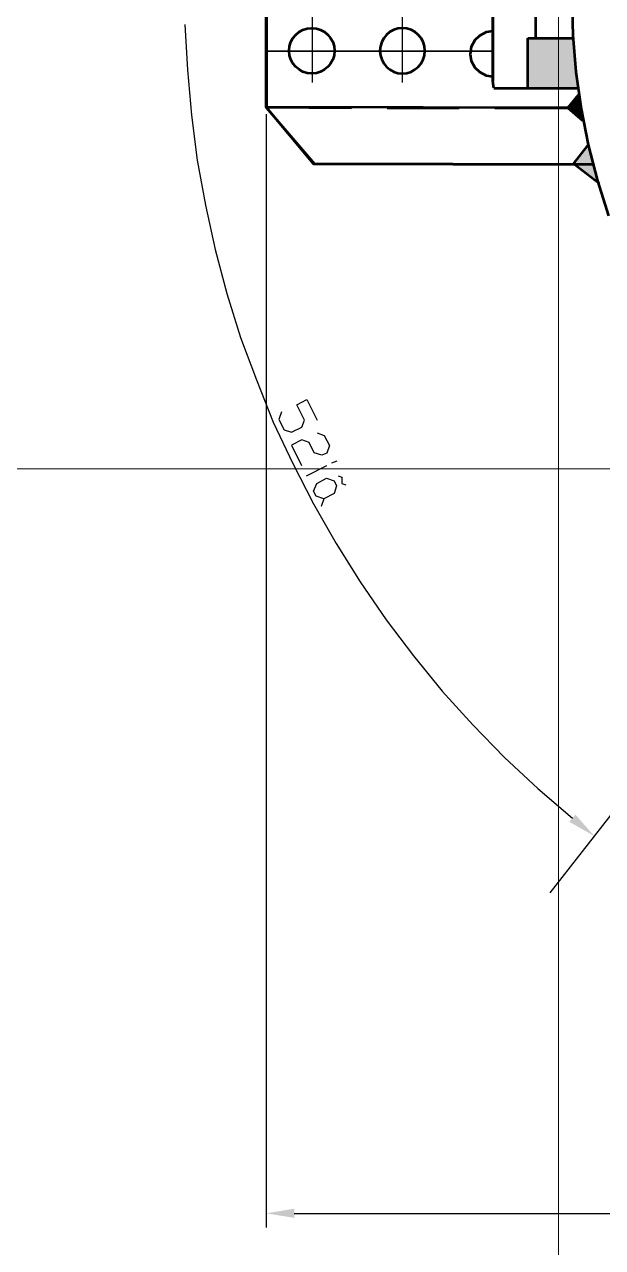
# Model space of a CAD drawing. Header units: millimetres. Extents: x 0 to 841, y 0 to 1189.
# Drawn here: x 376.2 to 424.1, y 292.1 to 393.6 of the extents above; entities that cross this region are included whole.
import ezdxf

# ---------------------------------------------------------------- set-up
doc = ezdxf.new("R2010")
doc.units = ezdxf.units.MM
doc.layers.add('C00-00-00', color=7, linetype='Continuous')
doc.layers.add('CBF-BF-BF', color=7, linetype='Continuous', true_color=0xbfbfbf)

msp = doc.modelspace()

# ---------------------------------------------------------------- hatches: boundary and pattern name
at = {"layer": 'C00-00-00'}
h = msp.add_hatch(color=256, dxfattribs=at)
h.dxf.hatch_style = 2
h.paths.add_polyline_path([(417.957, 392.413772), (422.105667, 388.265106), (417.957, 388.265106)])
h = msp.add_hatch(color=256, dxfattribs=at)
h.dxf.hatch_style = 2
h.paths.add_polyline_path([(417.957, 392.413772), (421.682333, 392.413772), (422.105667, 388.265106)])
h = msp.add_hatch(color=256, dxfattribs=at)
h.dxf.hatch_style = 2
h.paths.add_polyline_path([(422.063333, 387.630106), (422.275, 386.656439), (421.259, 386.656439)])
h = msp.add_hatch(color=256, dxfattribs=at)
h.dxf.hatch_style = 2
h.paths.add_polyline_path([(422.063333, 387.630106), (422.148, 387.630106)])
h = msp.add_hatch(color=256, dxfattribs=at)
h.dxf.hatch_style = 2
h.paths.add_polyline_path([(422.063333, 387.630106), (422.148, 387.630106), (422.275, 386.656439)])
h = msp.add_hatch(color=256, dxfattribs=at)
h.dxf.hatch_style = 2
h.paths.add_polyline_path([(421.259, 386.656439), (422.275, 386.656439), (421.301333, 386.656439)])
h = msp.add_hatch(color=256, dxfattribs=at)
h.dxf.hatch_style = 2
h.paths.add_polyline_path([(421.259, 386.656439), (422.275, 386.656439)])
h = msp.add_hatch(color=256, dxfattribs=at)
h.dxf.hatch_style = 2
h.paths.add_polyline_path([(421.301333, 386.656439), (422.275, 386.656439)])
h = msp.add_hatch(color=256, dxfattribs=at)
h.dxf.hatch_style = 2
h.paths.add_polyline_path([(421.301333, 386.656439), (422.275, 386.656439)])
h = msp.add_hatch(color=256, dxfattribs=at)
h.dxf.hatch_style = 2
h.paths.add_polyline_path([(421.301333, 386.656439), (422.275, 386.656439), (422.486667, 385.598106)])
h = msp.add_hatch(color=256, dxfattribs=at)
h.dxf.hatch_style = 2
h.paths.add_polyline_path([(422.91, 383.523772), (423.291, 381.999772), (421.724667, 381.999772)])
h = msp.add_hatch(color=256, dxfattribs=at)
h.dxf.hatch_style = 2
h.paths.add_polyline_path([(421.724667, 381.999772), (423.291, 381.957439), (421.724667, 381.957439)])
h = msp.add_hatch(color=256, dxfattribs=at)
h.dxf.hatch_style = 2
h.paths.add_polyline_path([(421.724667, 381.999772), (423.291, 381.999772), (423.291, 381.957439)])
h = msp.add_hatch(color=256, dxfattribs=at)
h.dxf.hatch_style = 2
h.paths.add_polyline_path([(421.724667, 381.957439), (423.291, 381.957439)])
h = msp.add_hatch(color=256, dxfattribs=at)
h.dxf.hatch_style = 2
h.paths.add_polyline_path([(421.724667, 381.957439), (423.291, 381.957439)])
h = msp.add_hatch(color=256, dxfattribs=at)
h.dxf.hatch_style = 2
h.paths.add_polyline_path([(421.724667, 381.957439), (423.291, 381.957439), (423.672, 380.475772)])
h = msp.add_hatch(color=256, dxfattribs=at)
h.dxf.hatch_style = 2
h.paths.add_polyline_path([(421.894, 328.024772), (421.386, 327.432106), (423.460333, 326.246772)])
h = msp.add_hatch(color=256, dxfattribs=at)
h.dxf.hatch_style = 2
h.paths.add_polyline_path([(398.568333, 295.343439), (398.568333, 294.581439), (396.24, 294.962439)])

# ---------------------------------------------------------------- linework, layer by layer
at = {"layer": 'C00-00-00', "lineweight": 53}
for points in [[(396.282333, 405.451028), (396.282333, 386.655028), (396.282333, 405.451028), (400.261667, 410.150028)], [(396.24, 405.451028), (396.24, 386.697361)], [(396.24, 386.697361), (400.177, 381.998361)], [(396.282333, 386.655028), (400.261667, 381.998361)]]:
    msp.add_lwpolyline(points, close=True, dxfattribs=at)
for points in [[(415.120667, 388.263694), (415.036, 388.856361), (415.036, 403.038028)], [(415.036, 402.995694), (415.036, 388.856361)], [(396.24, 400.752028), (396.24, 391.354028)], [(396.282333, 400.752028), (396.282333, 391.354028)], [(421.597667, 395.714361), (421.682333, 392.666361), (421.936333, 389.618361), (422.359667, 386.570361), (422.952333, 383.564694), (423.714333, 380.601361), (424.645667, 377.680361)], [(421.597667, 395.714361), (421.682333, 392.666361), (421.936333, 389.618361), (422.359667, 386.570361), (422.952333, 383.564694), (423.714333, 380.601361), (424.645667, 377.680361)], [(415.036, 393.005028), (414.485667, 392.920361), (413.935333, 392.624028), (413.554333, 392.243028), (413.258, 391.692694), (413.173333, 391.100028), (413.258, 390.549694), (413.554333, 389.999361), (413.935333, 389.618361), (414.485667, 389.322028), (415.036, 389.237361)], [(415.205333, 386.655028), (422.275, 386.655028)], [(423.883667, 380.347361), (421.724667, 381.998361), (422.91, 383.522361)]]:
    msp.add_lwpolyline(points, dxfattribs=at)
at = {"layer": 'C00-00-00', "lineweight": 25}
for points in [[(389.509, 393.555361), (389.720667, 389.787694), (390.059333, 386.020028), (390.525, 382.294694), (391.202333, 378.569361), (392.006667, 374.886361), (392.980333, 371.245694), (394.123333, 367.605028), (395.435667, 364.091361), (396.832667, 360.577694), (398.441333, 357.148694), (400.177, 353.804361), (402.039667, 350.502361), (404.029333, 347.327361), (406.188333, 344.194694), (408.474333, 341.189028), (410.845, 338.268028), (413.385, 335.474028), (416.009667, 332.764694), (418.761333, 330.182361), (421.64, 327.727028)], [(396.24, 391.354028), (415.036, 391.354028)], [(415.036, 391.354028), (396.24, 391.354028)], [(397.51, 361.424361), (397.298333, 360.789361), (397.721667, 359.942694), (398.356667, 359.731028), (399.203333, 360.154361), (399.415, 360.747028), (398.78, 362.017028), (399.626667, 362.440361), (400.473333, 360.747028)], [(400.473333, 359.688694), (401.066, 359.477028), (401.489333, 358.630361), (401.277667, 357.995361), (400.854333, 357.826028), (400.219333, 358.037694), (399.796, 358.884361), (399.203333, 359.096028), (398.356667, 358.672694), (399.161, 356.979361)], [(402.209, 356.132694), (402.505333, 356.005694), (402.505333, 355.497694), (402.844, 355.370694)], [(401.023667, 354.227694), (400.812, 353.592694)], [(430.487667, 335.262361), (419.777333, 321.546361)]]:
    msp.add_lwpolyline(points, dxfattribs=at)
msp.add_lwpolyline([(400.388667, 354.439361), (400.177, 354.862694), (400.431, 355.497694), (401.235333, 355.921028), (401.870333, 355.709361), (402.082, 355.286028), (401.870333, 354.651028), (401.023667, 354.227694)], close=True, dxfattribs=at)
at = {"layer": 'C00-00-00', "lineweight": 53}
msp.add_circle((400.028833, 391.375194), 1.883833, dxfattribs=at)
msp.add_ellipse((407.543, 391.375194), major_axis=(0, 1.883833), ratio=0.988764, start_param=0, end_param=6.283185, dxfattribs=at)
at = {"layer": 'C00-00-00', "lineweight": 25}
for points in [[(400.05, 402.995694), (400.05, 402.995694), (400.05, 388.729361), (400.05, 388.729361)], [(407.543, 388.729361), (407.543, 388.729361), (407.543, 402.995694), (407.543, 402.995694)], [(396.24, 386.104694), (396.24, 386.104694), (396.24, 293.775694), (396.24, 293.775694)], [(401.701, 357.191028), (401.701, 357.191028), (402.124333, 357.360361), (402.124333, 357.360361)], [(399.584333, 356.132694), (399.584333, 356.132694), (401.277667, 356.979361), (401.277667, 356.979361)], [(398.568333, 294.961028), (398.568333, 294.961028), (557.191333, 294.961028), (557.191333, 294.961028)]]:
    msp.add_open_spline(points, degree=3, dxfattribs=at)
at = {"layer": 'C00-00-00', "lineweight": 53}
for points in [[(418.592, 399.397361), (418.592, 399.397361), (418.592, 392.412361), (418.592, 392.412361)], [(417.957, 392.412361), (417.957, 392.412361), (421.724667, 392.412361), (421.724667, 392.412361)], [(417.957, 388.263694), (417.957, 388.263694), (417.957, 392.412361), (417.957, 392.412361)], [(415.120667, 388.263694), (415.120667, 388.263694), (422.232667, 388.263694), (422.232667, 388.263694)], [(421.259, 386.655028), (421.259, 386.655028), (422.148, 387.713361), (422.148, 387.713361)], [(422.063333, 387.628694), (422.063333, 387.628694), (422.148, 387.628694), (422.148, 387.628694)], [(396.24, 386.697361), (396.24, 386.697361), (403.309667, 386.655028), (403.309667, 386.655028)], [(422.275, 386.655028), (422.275, 386.655028), (396.24, 386.697361), (396.24, 386.697361)], [(406.273, 386.655028), (406.273, 386.655028), (412.242, 386.655028), (412.242, 386.655028)], [(421.259, 386.655028), (421.259, 386.655028), (422.486667, 385.596694), (422.486667, 385.596694)], [(400.177, 381.998361), (400.177, 381.998361), (423.291, 381.956028), (423.291, 381.956028)], [(423.291, 381.956028), (423.291, 381.956028), (400.177, 381.998361), (400.177, 381.998361)]]:
    msp.add_open_spline(points, degree=3, dxfattribs=at)
at = {"layer": 'CBF-BF-BF', "lineweight": 9}
for points in [[(420.500001, 0), (420.500001, 1189.000035)], [(841.000001, 356.70001), (0, 356.70001)]]:
    msp.add_lwpolyline(points, dxfattribs=at)

doc.saveas('drawing.dxf')
